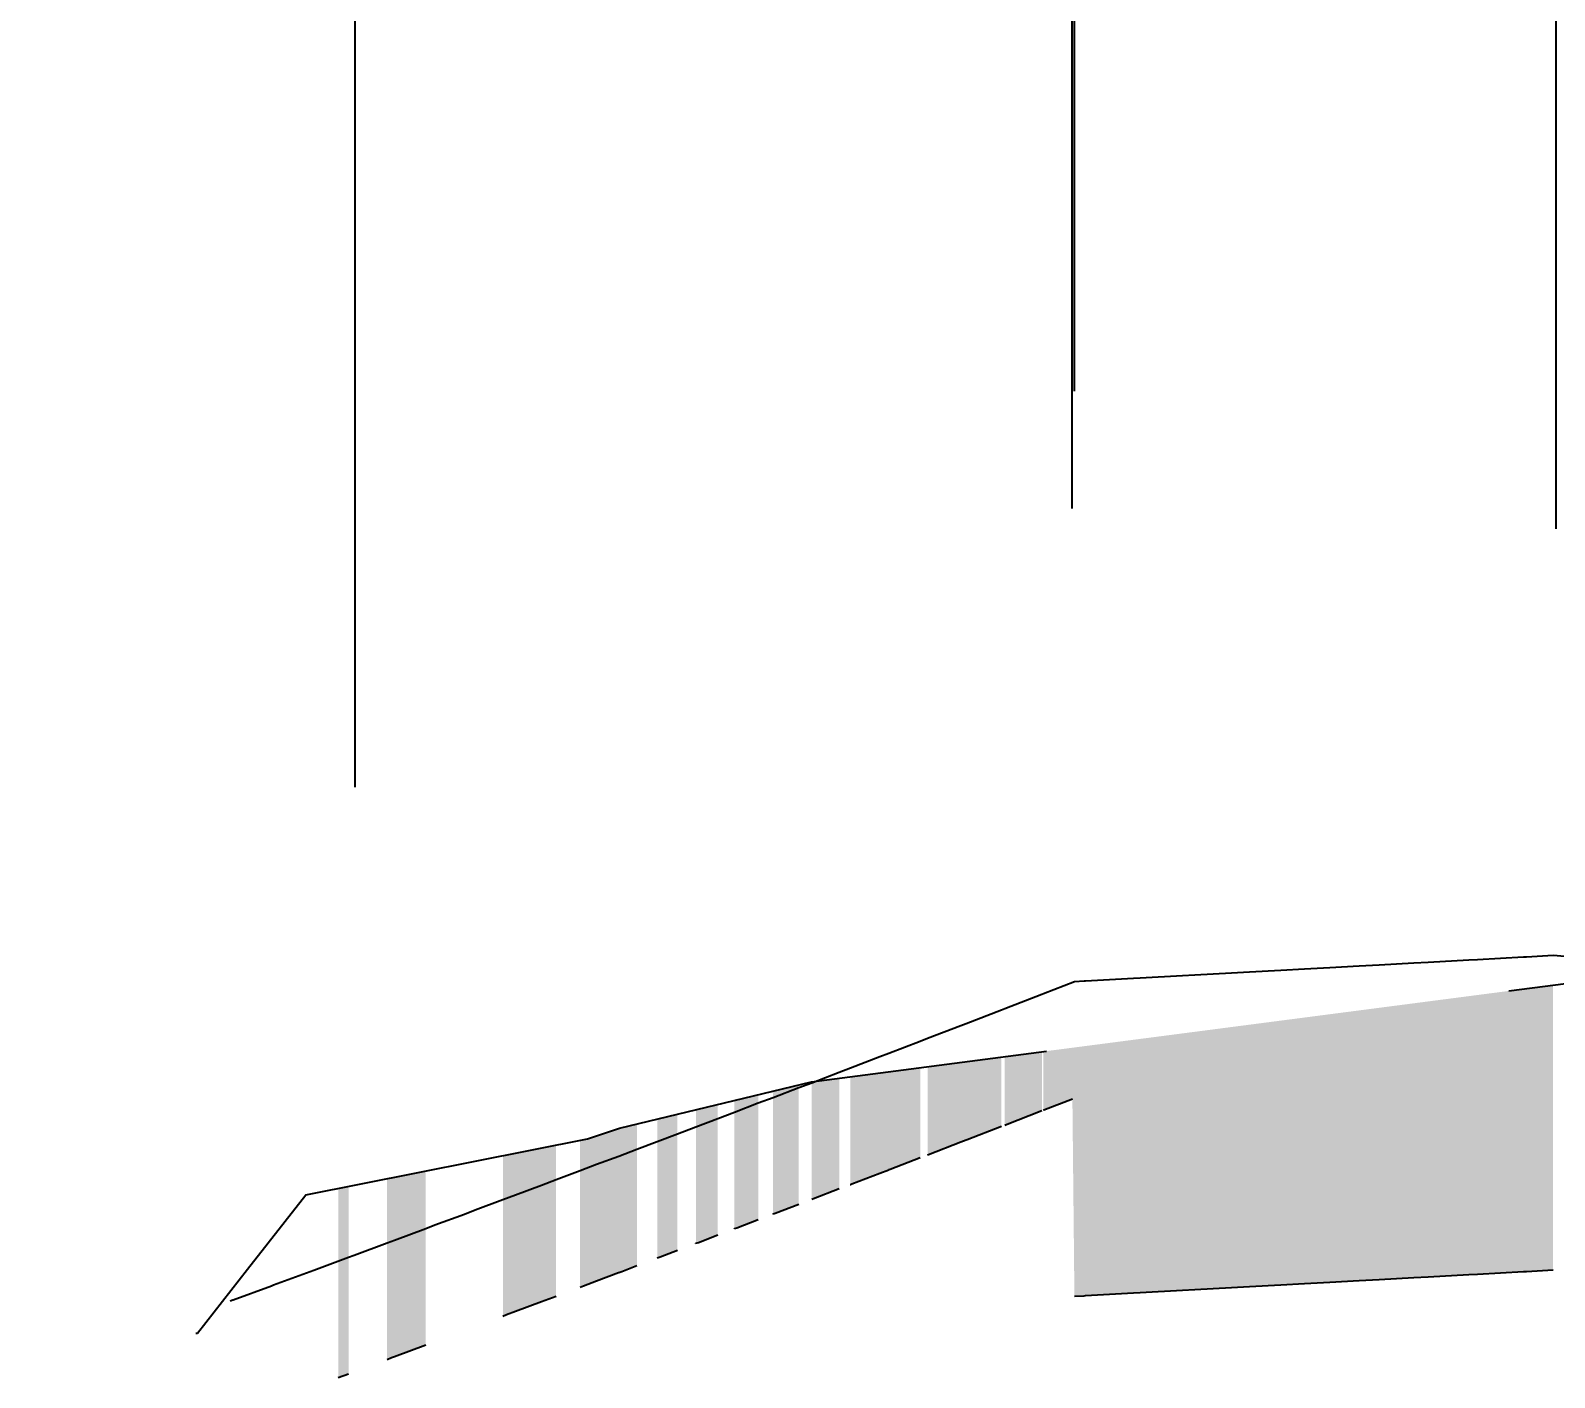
# Model space of a CAD drawing. Header units: metres. Extents: x 507649 to 508899, y 6966965 to 6967377.
# Drawn here: x 508628.87 to 508635.41, y 6967101.16 to 6967106.94 of the extents above; entities that cross this region are included whole.
import ezdxf

# ---------------------------------------------------------------- set-up
doc = ezdxf.new("R2010")
doc.units = ezdxf.units.M
doc.header["$PDMODE"] = 1
doc.linetypes.add('DASHED2', pattern=[6, 4, -2])
doc.layers.get('DEFPOINTS').update_dxf_attribs({"color": 11})
doc.layers.add('C_CONTOURS_MAJOR_BEW', color=7, linetype='Continuous', true_color=0xa57c00)
for name, color, linetype in [('C_CONTOURS_MAJOR_DESIGN', 255, 'Continuous'), ('C_CONTOURS_MAJOR_EX', 252, 'DASHED2'), ('C_EW_HATCH_CUT', 11, 'Continuous'), ('C_TEXT_DIMS', 1, 'Continuous')]:
    doc.layers.add(name, color=color, linetype=linetype)
doc.styles.add('ISOCP', font='isocp.shx')
doc.dimstyles.new('ISOCP Center', dxfattribs={"dimtxt": 2.5, "dimasz": 3, "dimexe": 1.5, "dimexo": 5, "dimgap": 1.5, "dimtad": 0, "dimzin": 0, "dimdsep": 46, "dimtxsty": 'ISOCP', "dimcen": 1, "dimclrd": 256, "dimclre": 256, "dimclrt": 7, "dimadec": 0, "dimazin": 0, "dimtfac": 1, "dimtmove": 0, "dimatfit": 2, "dimfxl": 1, "dimtolj": 1, "dimtzin": 0, "dimlwd": -1, "dimlwe": -1, "dimarcsym": 0})

# ---------------------------------------------------------------- blocks, each defined once
blk = doc.blocks.new('*D39')
at = {"layer": 'C_TEXT_DIMS', "linetype": 'Continuous', "transparency": 16777216}
for p, q in [((508634.3769, 6967109.3004), (508638.0698, 6967116.9263)), ((508638.0698, 6967116.9263), (508639.5698, 6967116.9263)), ((508633.3394, 6967104.8861), (508633.3394, 6967110.0504)), ((508635.4145, 6967104.7998), (508635.4145, 6967110.0504)), ((508631.8394, 6967109.3004), (508630.3394, 6967109.3004)), ((508635.4145, 6967109.3004), (508633.3394, 6967109.3004)), ((508635.4145, 6967109.3004), (508633.3394, 6967109.3004)), ((508636.9145, 6967109.3004), (508638.4145, 6967109.3004))]:
    blk.add_line(p, q, dxfattribs=at)
at = {"layer": 'C_TEXT_DIMS', "transparency": 16777216}
for points in [[(508631.8394, 6967109.5504), (508631.8394, 6967109.0504), (508633.3394, 6967109.3004)], [(508636.9145, 6967109.5504), (508636.9145, 6967109.0504), (508635.4145, 6967109.3004)]]:
    blk.add_solid(points, dxfattribs=at)
at = {"layer": 'DEFPOINTS', "color": 0, "transparency": 16777216}
for p in [(508633.3394, 6967109.3004), (508633.3394, 6967102.3861), (508635.4145, 6967102.2998)]:
    blk.add_point(p, dxfattribs=at)
at = {"layer": 'C_TEXT_DIMS', "color": 7, "transparency": 16777216, "insert": (508648.3198, 6967116.9263), "char_height": 1.25, "attachment_point": 5, "style": 'ISOCP'}
blk.add_mtext('\\A1;PROPOSED FOOTPATH', dxfattribs=at)
blk = doc.blocks.new('*D43')
at = {"layer": 'C_TEXT_DIMS', "linetype": 'Continuous', "transparency": 16777216}
for p, q in [((508630.2349, 6967116.9263), (508628.7349, 6967116.9263)), ((508631.8074, 6967109.3004), (508630.2349, 6967116.9263)), ((508630.2652, 6967103.6913), (508630.2652, 6967110.0504)), ((508633.3496, 6967105.3901), (508633.3496, 6967110.0504)), ((508628.7652, 6967109.3004), (508627.2652, 6967109.3004)), ((508630.2652, 6967109.3004), (508633.3496, 6967109.3004)), ((508630.2652, 6967109.3004), (508633.3496, 6967109.3004)), ((508634.8496, 6967109.3004), (508636.3496, 6967109.3004))]:
    blk.add_line(p, q, dxfattribs=at)
at = {"layer": 'C_TEXT_DIMS', "transparency": 16777216}
for points in [[(508628.7652, 6967109.5504), (508628.7652, 6967109.0504), (508630.2652, 6967109.3004)], [(508634.8496, 6967109.5504), (508634.8496, 6967109.0504), (508633.3496, 6967109.3004)]]:
    blk.add_solid(points, dxfattribs=at)
at = {"layer": 'DEFPOINTS', "color": 0, "transparency": 16777216}
for p in [(508633.3496, 6967109.3004), (508633.3496, 6967102.8901), (508630.2652, 6967101.1913)]:
    blk.add_point(p, dxfattribs=at)
at = {"layer": 'C_TEXT_DIMS', "color": 7, "transparency": 16777216, "insert": (508615.7912, 6967116.9263), "char_height": 1.25, "width": 24.3875, "attachment_point": 5, "style": 'ISOCP'}
blk.add_mtext('\\A1;PROPOSED LANDSCAPED BATTER', dxfattribs=at)

msp = doc.modelspace()

# ---------------------------------------------------------------- hatches: boundary and pattern name
at = {"layer": 'C_EW_HATCH_CUT', "linetype": 'Continuous', "lineweight": -3}
for points in [[(508633.3491, 6967101.5073), (508633.3491, 6967102.5744), (508635.4015, 6967102.8416), (508635.4015, 6967101.6199), (508635.288, 6967101.6137), (508635.275, 6967101.613), (508635.0772, 6967101.6021), (508635.0401, 6967101.6001), (508634.8664, 6967101.5905), (508634.8052, 6967101.5872), (508634.6556, 6967101.579), (508634.5703, 6967101.5743), (508634.445, 6967101.5674), (508634.3356, 6967101.5614), (508634.2341, 6967101.5558), (508634.1006, 6967101.5485), (508634.0234, 6967101.5443), (508633.8657, 6967101.5356), (508633.8127, 6967101.5327), (508633.6309, 6967101.5228), (508633.602, 6967101.5212), (508633.3961, 6967101.5099), (508633.3913, 6967101.5096)], [(508633.0505, 6967102.2416), (508633.0505, 6967102.5355), (508633.2099, 6967102.5563), (508633.2099, 6967102.3034), (508633.0529, 6967102.2425), (508633.0509, 6967102.2417)], [(508633.2162, 6967102.3058), (508633.2162, 6967102.5571), (508633.3404, 6967102.5733), (508633.3404, 6967102.354), (508633.2174, 6967102.3062), (508633.2166, 6967102.3059)], [(508633.3404, 6967102.354), (508633.3404, 6967102.5733), (508633.3491, 6967102.5744), (508633.3491, 6967101.5073)], [(508632.3879, 6967101.9866), (508632.3879, 6967102.4493), (508632.6882, 6967102.4884), (508632.6882, 6967102.1021), (508632.5593, 6967102.0523), (508632.5538, 6967102.0502), (508632.5535, 6967102.0501), (508632.5144, 6967102.0354), (508632.3948, 6967101.9892), (508632.3882, 6967101.9867)], [(508632.7192, 6967102.1138), (508632.7192, 6967102.4924), (508633.036, 6967102.5336), (508633.036, 6967102.2361), (508632.8884, 6967102.179), (508632.8852, 6967102.1777), (508632.8848, 6967102.1776), (508632.8621, 6967102.169), (508632.7238, 6967102.1156), (508632.7195, 6967102.1139)], [(508632.0567, 6967101.86), (508632.0567, 6967102.3878), (508632.167, 6967102.4144), (508632.167, 6967101.9024), (508632.0657, 6967101.8635), (508632.057, 6967101.8601)], [(508632.2223, 6967101.9232), (508632.2223, 6967102.4277), (508632.3407, 6967102.4431), (508632.3407, 6967101.9688), (508632.2303, 6967101.9263), (508632.2226, 6967101.9233)], [(508631.8912, 6967101.797), (508631.8912, 6967102.3478), (508631.9933, 6967102.3725), (508631.9933, 6967101.8363), (508631.9012, 6967101.8008), (508631.8914, 6967101.7971)], [(508631.5601, 6967101.6714), (508631.5601, 6967102.2677), (508631.6462, 6967102.2885), (508631.6462, 6967101.7044), (508631.5722, 6967101.676), (508631.5602, 6967101.6714)], [(508631.7256, 6967101.7341), (508631.7256, 6967102.3077), (508631.8198, 6967102.3305), (508631.8198, 6967101.7702), (508631.7367, 6967101.7384), (508631.7258, 6967101.7342)], [(508631.229, 6967101.5464), (508631.229, 6967102.1762), (508631.2603, 6967102.1825), (508631.3983, 6967102.2286), (508631.4727, 6967102.2466), (508631.4727, 6967101.6387), (508631.4077, 6967101.6138), (508631.3947, 6967101.6088), (508631.3945, 6967101.6088), (508631.2993, 6967101.5732), (508631.2432, 6967101.5518), (508631.2292, 6967101.5464)], [(508630.8981, 6967101.422), (508630.8981, 6967102.1103), (508631.1259, 6967102.1557), (508631.1259, 6967101.5079), (508631.0787, 6967101.4899), (508631.0636, 6967101.4841), (508631.0635, 6967101.4841), (508630.9526, 6967101.4428), (508630.9142, 6967101.4282), (508630.8981, 6967101.422)], [(508630.4017, 6967101.2365), (508630.4017, 6967102.0114), (508630.5671, 6967102.0444), (508630.5671, 6967101.2982), (508630.4329, 6967101.2484), (508630.4208, 6967101.2438)], [(508630.1916, 6967101.1585), (508630.1916, 6967101.9696), (508630.2363, 6967101.9785), (508630.2363, 6967101.175)]]:
    msp.add_hatch(color=11, dxfattribs=at).paths.add_polyline_path(points)

# ---------------------------------------------------------------- linework, layer by layer
at = {"layer": 'C_CONTOURS_MAJOR_BEW', "color": 10, "linetype": 'DASHED2', "lineweight": -3, "ltscale": 2, "flags": 128}
for points in [[(508633.2162, 6967102.3058), (508633.2166, 6967102.3059), (508633.2174, 6967102.3062), (508633.3404, 6967102.354)], [(508633.0505, 6967102.2416), (508633.0509, 6967102.2417), (508633.0529, 6967102.2425), (508633.2099, 6967102.3034)], [(508632.7192, 6967102.1138), (508632.7195, 6967102.1139), (508632.7238, 6967102.1156), (508632.8621, 6967102.169), (508632.8848, 6967102.1776), (508632.8852, 6967102.1777), (508632.8884, 6967102.179), (508633.036, 6967102.2361)], [(508632.3879, 6967101.9866), (508632.3882, 6967101.9867), (508632.3948, 6967101.9892), (508632.5144, 6967102.0354), (508632.5535, 6967102.0501), (508632.5538, 6967102.0502), (508632.5593, 6967102.0523), (508632.6882, 6967102.1021)], [(508632.2223, 6967101.9232), (508632.2226, 6967101.9233), (508632.2303, 6967101.9263), (508632.3407, 6967101.9688)], [(508632.0567, 6967101.86), (508632.057, 6967101.8601), (508632.0657, 6967101.8635), (508632.167, 6967101.9024)], [(508631.8912, 6967101.797), (508631.8914, 6967101.7971), (508631.9012, 6967101.8008), (508631.9933, 6967101.8363)], [(508631.7256, 6967101.7341), (508631.7258, 6967101.7342), (508631.7367, 6967101.7384), (508631.8198, 6967101.7702)], [(508631.5601, 6967101.6714), (508631.5602, 6967101.6714), (508631.5722, 6967101.676), (508631.6462, 6967101.7044)], [(508631.229, 6967101.5464), (508631.2292, 6967101.5464), (508631.2432, 6967101.5518), (508631.2993, 6967101.5732), (508631.3945, 6967101.6088), (508631.3947, 6967101.6088), (508631.4077, 6967101.6138), (508631.4727, 6967101.6387)], [(508633.3491, 6967101.5073), (508633.3913, 6967101.5096), (508633.3961, 6967101.5099), (508633.602, 6967101.5212), (508633.6309, 6967101.5228), (508633.8127, 6967101.5327), (508633.8657, 6967101.5356), (508634.0234, 6967101.5443), (508634.1006, 6967101.5485), (508634.2341, 6967101.5558), (508634.3356, 6967101.5614), (508634.445, 6967101.5674), (508634.5703, 6967101.5743), (508634.6556, 6967101.579), (508634.8052, 6967101.5872), (508634.8664, 6967101.5905), (508635.0401, 6967101.6001), (508635.0772, 6967101.6021), (508635.275, 6967101.613), (508635.288, 6967101.6137), (508635.4015, 6967101.6199)], [(508630.8981, 6967101.422), (508630.8981, 6967101.422), (508630.9142, 6967101.4282), (508630.9526, 6967101.4428), (508631.0635, 6967101.4841), (508631.0636, 6967101.4841), (508631.0787, 6967101.4899), (508631.1259, 6967101.5079)], [(508630.4017, 6967101.2365), (508630.4208, 6967101.2438), (508630.4329, 6967101.2484), (508630.5671, 6967101.2982)], [(508630.1916, 6967101.1585), (508630.2363, 6967101.175)]]:
    msp.add_lwpolyline(points, dxfattribs=at)
at = {"layer": 'C_CONTOURS_MAJOR_DESIGN', "color": 4, "linetype": 'Continuous', "lineweight": -3, "ltscale": 2, "flags": 128}
msp.add_lwpolyline([(508629.7282, 6967101.4869), (508629.7401, 6967101.4913), (508629.7406, 6967101.4915), (508629.9055, 6967101.5524), (508629.9136, 6967101.5555), (508630.0709, 6967101.6136), (508630.0866, 6967101.6196), (508630.2363, 6967101.675), (508630.2597, 6967101.6839), (508630.4017, 6967101.7365), (508630.4329, 6967101.7484), (508630.5672, 6967101.7982), (508630.6061, 6967101.813), (508630.7327, 6967101.86), (508630.7793, 6967101.8778), (508630.8981, 6967101.922), (508630.9526, 6967101.9428), (508631.0636, 6967101.9841), (508631.1259, 6967102.0079), (508631.2292, 6967102.0464), (508631.2993, 6967102.0732), (508631.3947, 6967102.1088), (508631.4727, 6967102.1387), (508631.5602, 6967102.1714), (508631.6462, 6967102.2044), (508631.7258, 6967102.2342), (508631.8198, 6967102.2702), (508631.8914, 6967102.2971), (508631.9933, 6967102.3363), (508632.057, 6967102.3601), (508632.167, 6967102.4024), (508632.2226, 6967102.4233), (508632.3407, 6967102.4688), (508632.3882, 6967102.4867), (508632.5144, 6967102.5354), (508632.5538, 6967102.5502), (508632.6882, 6967102.6021), (508632.7195, 6967102.6139), (508632.8621, 6967102.669), (508632.8852, 6967102.6777), (508633.036, 6967102.7361), (508633.0509, 6967102.7417), (508633.2099, 6967102.8034), (508633.2166, 6967102.8059), (508633.3491, 6967102.8573), (508633.3913, 6967102.8596), (508633.3961, 6967102.8599), (508633.602, 6967102.8712), (508633.6309, 6967102.8728), (508633.8127, 6967102.8827), (508633.8657, 6967102.8856), (508634.0234, 6967102.8943), (508634.1006, 6967102.8985), (508634.2341, 6967102.9058), (508634.3354, 6967102.9114), (508634.4449, 6967102.9174), (508634.5703, 6967102.9243), (508634.6556, 6967102.929), (508634.8052, 6967102.9372), (508634.8664, 6967102.9405), (508635.0401, 6967102.9501), (508635.0772, 6967102.9521), (508635.275, 6967102.963), (508635.288, 6967102.9637), (508635.4015, 6967102.9699), (508635.4523, 6967102.9654)], dxfattribs=at)
at = {"layer": 'C_CONTOURS_MAJOR_EX', "color": 252, "linetype": 'DASHED2', "lineweight": -3, "flags": 128}
msp.add_lwpolyline([(508629.5816, 6967101.3481), (508629.5817, 6967101.3481), (508629.5849, 6967101.3482), (508629.5882, 6967101.3483), (508629.8021, 6967101.6235), (508630.0532, 6967101.942), (508631.2603, 6967102.1825), (508631.3983, 6967102.2286), (508632.2213, 6967102.4276), (508636.3597, 6967102.9663), (508638.3741, 6967102.9273), (508642.3521, 6967102.9135), (508644.0353, 6967102.9277), (508646.2424, 6967102.9737), (508650.6022, 6967103.0342), (508654.6798, 6967103.0542), (508662.8483, 6967103.6103), (508664.7415, 6967103.6839), (508669.9215, 6967103.9404), (508672.421, 6967103.9867), (508673.295, 6967104.0041), (508680.8357, 6967103.9735), (508683.8543, 6967104.0411), (508689.3015, 6967104.1804), (508692.8414, 6967104.1669), (508697.0651, 6967104.1442), (508702.3904, 6967104.4332), (508705.4023, 6967104.5856), (508706.1302, 6967104.4946), (508711.796, 6967104.177), (508715.2141, 6967104.1527), (508719.5101, 6967104.2321), (508722.5043, 6967104.1928), (508728.6214, 6967104.0172), (508731.3399, 6967104.0796), (508737.195, 6967103.8408), (508739.3593, 6967103.462), (508739.5797, 6967103.4147), (508739.8597, 6967103.3878), (508746.0374, 6967102.5631), (508748.6007, 6967102.5333), (508755.6556, 6967102.6289), (508761.1244, 6967102.7071), (508764.2617, 6967102.8146), (508771.3793, 6967102.466), (508775.7767, 6967102.3905), (508779.0763, 6967102.4973), (508785.3878, 6967103.0264), (508789.8595, 6967103.2196), (508795.664, 6967103.6009), (508797.521, 6967103.6237)], dxfattribs=at)

# ---------------------------------------------------------------- dimensions: what is measured, and where the dimension line sits
at = {"layer": 'C_TEXT_DIMS'}
for base, p1, p2, text, picture, middle in [((508633.3496, 6967109.3004), (508630.2652, 6967101.1913), (508633.3496, 6967102.8901), 'PROPOSED LANDSCAPED BATTER', '*D43', (508627.9849, 6967116.9263)), ((508633.3394, 6967109.3004), (508635.4145, 6967102.2998), (508633.3394, 6967102.3861), 'PROPOSED FOOTPATH', '*D39', (508640.3198, 6967116.9263))]:
    dim = msp.add_linear_dim(base=base, p1=p1, p2=p2, text=text, dimstyle='ISOCP Center', override={"dimscale": 0}, dxfattribs=at)
    dim.commit()
    dim.dimension.update_dxf_attribs({"geometry": picture, "text_midpoint": middle, "dimtype": 128})

doc.saveas('drawing.dxf')
